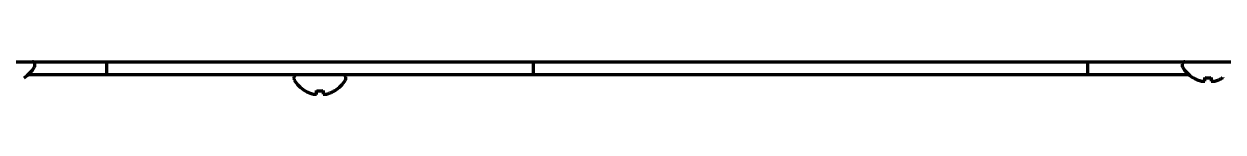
# Model space of a CAD drawing. Header units: inches. Extents: x -3077 to 7201, y 316 to 5463.
# Drawn here: x 4931.4 to 5116.4, y 2027.7 to 2032.8 of the extents above; entities that cross this region are included whole.
import ezdxf

# ---------------------------------------------------------------- set-up
doc = ezdxf.new("R2010")
doc.units = ezdxf.units.IN

msp = doc.modelspace()

# ---------------------------------------------------------------- linework, layer by layer
at = {"linetype": 'Continuous', "lineweight": 70}
for p, q in [((4726.08, 2032.76), (5305.28, 2032.76)), ((4933.08, 2032.16), (4933.08, 2032.36)), ((4944.12, 2032.76), (4944.12, 2030.76)), ((5009.96, 2032.76), (5009.96, 2030.76)), ((5095.46, 2032.76), (5095.46, 2030.76)), ((5110.08, 2032.36), (5110.08, 2032.16)), ((4936.12, 2030.76), (4932.03, 2030.76)), ((4944.12, 2030.76), (4936.12, 2030.76)), ((4947.12, 2030.76), (4944.12, 2030.76)), ((5006.96, 2030.76), (4947.12, 2030.76)), ((4973.04, 2030.36), (4973.04, 2030.16)), ((4981.04, 2030.16), (4981.04, 2030.36)), ((5009.96, 2030.76), (5006.96, 2030.76)), ((5017.96, 2030.76), (5009.96, 2030.76)), ((5087.46, 2030.76), (5017.96, 2030.76)), ((5095.46, 2030.76), (5087.46, 2030.76)), ((5098.46, 2030.76), (5095.46, 2030.76)), ((5111.13, 2030.76), (5098.46, 2030.76)), ((5111.78, 2030.28), (5111.78, 2030.31)), ((5116.38, 2030.31), (5116.38, 2030.28)), ((4974.74, 2028.28), (4974.74, 2028.31)), ((4979.34, 2028.31), (4979.34, 2028.28))]:
    msp.add_line(p, q, dxfattribs=at)
for centre, radius, start, end in [((4928.88, 2034.38), 4.8, 301.5837, 329.6988), ((4932.68, 2032.36), 0.4, 0, 90), ((4932.68, 2032.16), 0.4, 329.6988, 0), ((5110.48, 2032.36), 0.4, 90, 180), ((5110.48, 2032.16), 0.4, 180, 210.3012), ((5114.28, 2034.38), 4.8, 210.3012, 238.4186), ((4973.44, 2030.36), 0.4, 90, 180), ((4973.44, 2030.16), 0.4, 180, 210.3012), ((4977.24, 2032.38), 4.8, 210.3012, 238.4186), ((4976.84, 2032.38), 4.8, 301.5837, 329.6988), ((4980.64, 2030.36), 0.4, 0, 90), ((4980.64, 2030.16), 0.4, 329.6988, 0), ((5114.08, 2034.06), 3.78, 262.3959, 269.9965), ((5114.08, 2034.06), 3.78, 270.0035, 277.6041), ((4977.04, 2032.06), 3.78, 262.3959, 269.9965), ((4977.04, 2032.06), 3.78, 270.0035, 277.6041)]:
    msp.add_arc(centre, radius, start, end, dxfattribs=at)
for points in [[(5111.78, 2030.31), (5111.98, 2030.19), (5112.19, 2030.08), (5112.52, 2029.94), (5112.63, 2029.9), (5112.85, 2029.82), (5112.96, 2029.79), (5113.08, 2029.76)], [(5114.58, 2030.31), (5114.58, 2030.19), (5114.58, 2030.08), (5114.58, 2029.94), (5114.58, 2029.9), (5114.58, 2029.82), (5114.58, 2029.79), (5114.58, 2029.76)], [(4974.74, 2028.31), (4974.94, 2028.19), (4975.15, 2028.08), (4975.48, 2027.94), (4975.59, 2027.9), (4975.81, 2027.82), (4975.92, 2027.79), (4976.04, 2027.76)], [(4977.54, 2028.31), (4977.54, 2028.19), (4977.54, 2028.08), (4977.54, 2027.94), (4977.54, 2027.9), (4977.54, 2027.82), (4977.54, 2027.79), (4977.54, 2027.76)]]:
    msp.add_open_spline(points, degree=3, knots=[0, 0, 0, 0, 0.5, 0.5, 0.75, 0.75, 1, 1, 1, 1], dxfattribs=at)
for points in [[(5113.08, 2029.76), (5113.11, 2029.76), (5113.16, 2029.75), (5113.23, 2029.75), (5113.3, 2029.74), (5113.37, 2029.74), (5113.44, 2029.75), (5113.51, 2029.75), (5113.56, 2029.76), (5113.58, 2029.76)], [(5113.58, 2029.76), (5113.58, 2029.77), (5113.58, 2029.8), (5113.58, 2029.85), (5113.58, 2029.91), (5113.58, 2029.97), (5113.58, 2030.04), (5113.58, 2030.11), (5113.58, 2030.2), (5113.58, 2030.27), (5113.58, 2030.31)], [(5114.58, 2029.76), (5114.6, 2029.76), (5114.65, 2029.75), (5114.72, 2029.75), (5114.79, 2029.74), (5114.86, 2029.74), (5114.94, 2029.75), (5115.01, 2029.75), (5115.06, 2029.76), (5115.08, 2029.76)], [(5115.08, 2029.76), (5115.13, 2029.77), (5115.24, 2029.8), (5115.4, 2029.85), (5115.56, 2029.91), (5115.72, 2029.97), (5115.87, 2030.04), (5116.03, 2030.11), (5116.19, 2030.2), (5116.32, 2030.27), (5116.38, 2030.31)], [(4976.04, 2027.76), (4976.07, 2027.76), (4976.12, 2027.75), (4976.19, 2027.75), (4976.26, 2027.74), (4976.33, 2027.74), (4976.4, 2027.75), (4976.47, 2027.75), (4976.52, 2027.76), (4976.54, 2027.76)], [(4976.54, 2027.76), (4976.54, 2027.77), (4976.54, 2027.8), (4976.54, 2027.85), (4976.54, 2027.91), (4976.54, 2027.97), (4976.54, 2028.04), (4976.54, 2028.11), (4976.54, 2028.2), (4976.54, 2028.27), (4976.54, 2028.31)], [(4977.54, 2027.76), (4977.56, 2027.76), (4977.61, 2027.75), (4977.68, 2027.75), (4977.75, 2027.74), (4977.82, 2027.74), (4977.9, 2027.75), (4977.97, 2027.75), (4978.02, 2027.76), (4978.04, 2027.76)], [(4978.04, 2027.76), (4978.09, 2027.77), (4978.2, 2027.8), (4978.36, 2027.85), (4978.52, 2027.91), (4978.68, 2027.97), (4978.83, 2028.04), (4978.99, 2028.11), (4979.15, 2028.2), (4979.28, 2028.27), (4979.34, 2028.31)]]:
    msp.add_open_spline(points, degree=3, dxfattribs=at)

doc.saveas('drawing.dxf')
